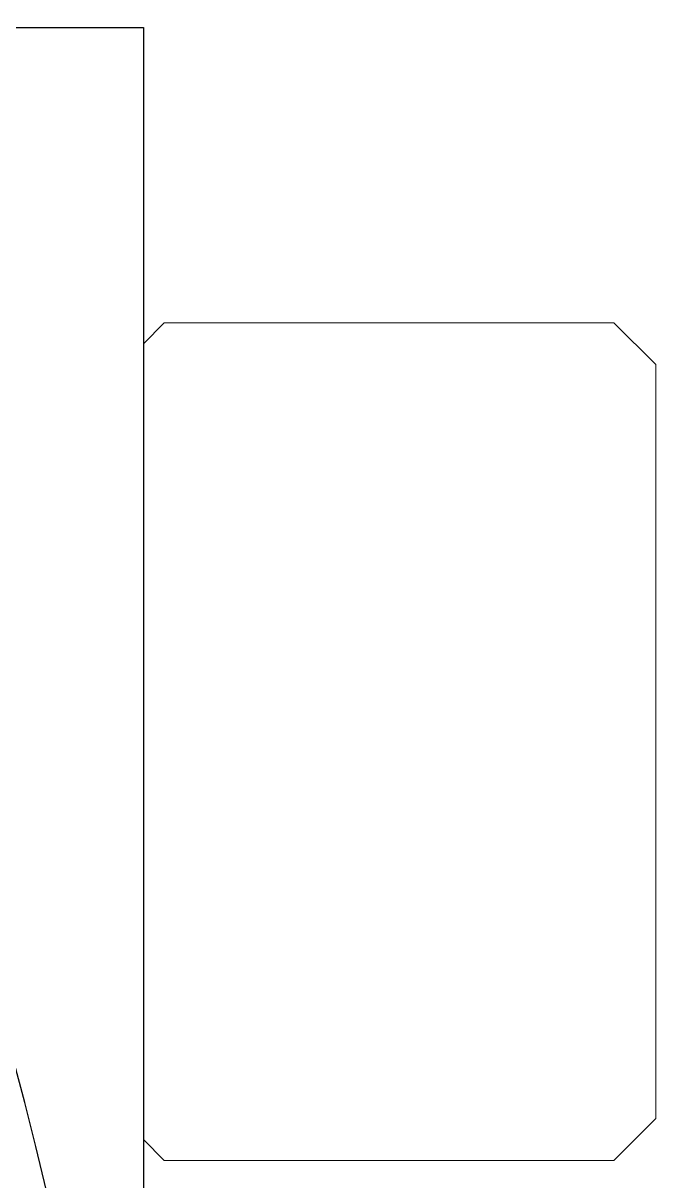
# Model space of a CAD drawing. Header units: inches. Extents: x 1.3 to 19.8, y 1.7 to 13.
# Drawn here: x 14.2823 to 14.4205, y 8.1799 to 8.4328 of the extents above; entities that cross this region are included whole.
import ezdxf

# ---------------------------------------------------------------- set-up
doc = ezdxf.new("R2010")
doc.units = ezdxf.units.IN
doc.header["$MEASUREMENT"] = 0
doc.linetypes.add('SLD-Solid', pattern=[0])
doc.layers.add('Clamp', color=30, linetype='Continuous')
doc.layers.add('Fastener', color=134, linetype='Continuous')

msp = doc.modelspace()

# ---------------------------------------------------------------- linework, layer by layer
at = {"layer": 'Clamp'}
msp.add_arc((13.55654, 8.00907), 0.75, 0, 48.67895, dxfattribs=at)
at = {"layer": 'Fastener'}
for p, q in [((14.27854, 8.43187), (14.30854, 8.43187)), ((14.30854, 8.43187), (14.30854, 8.15724))]:
    msp.add_line(p, q, dxfattribs=at)
at = {"layer": 'Fastener', "linetype": 'SLD-Solid', "lineweight": 15}
for p, q in [((14.30854, 8.36279), (14.31311, 8.36737)), ((14.31311, 8.36737), (14.41139, 8.36737)), ((14.41139, 8.36737), (14.42054, 8.35822)), ((14.30854, 8.36279), (14.30854, 8.27587)), ((14.42054, 8.27587), (14.42054, 8.35822)), ((14.30854, 8.27587), (14.30854, 8.18894)), ((14.42054, 8.19352), (14.42054, 8.27587)), ((14.42054, 8.19352), (14.41139, 8.18437)), ((14.31311, 8.18437), (14.30854, 8.18894)), ((14.41139, 8.18437), (14.31311, 8.18437))]:
    msp.add_line(p, q, dxfattribs=at)

doc.saveas('drawing.dxf')
